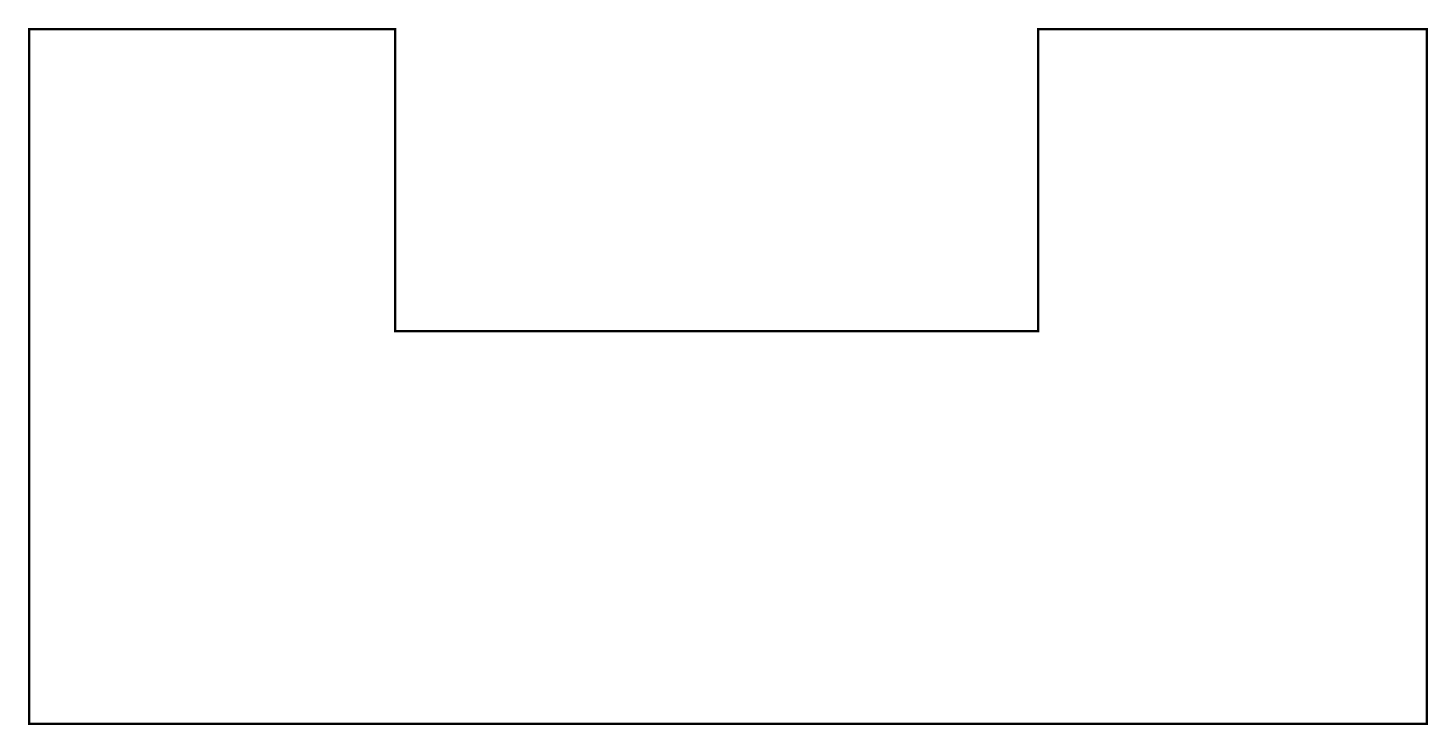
# Model space of a CAD drawing. Extents: x -87 to 34, y -47 to 13.
import ezdxf

# ---------------------------------------------------------------- set-up
doc = ezdxf.new("R2010")
doc.units = 0
doc.layers.add('028124-5ROU1_GBR', color=10, linetype='CONTINUOUS')

msp = doc.modelspace()

# ---------------------------------------------------------------- linework, layer by layer
at = {"layer": '028124-5ROU1_GBR', "const_width": 0.2}
msp.add_lwpolyline([(-55.39994, 13.110718), (-55.39994, -12.88923), (0, -12.88923), (0, 13.110718), (33.50006, 13.110718), (33.50006, -46.71695), (-86.92388, -46.71695), (-86.92388, 13.110972), (-55.39994, 13.110718)], dxfattribs=at)

doc.saveas('drawing.dxf')
